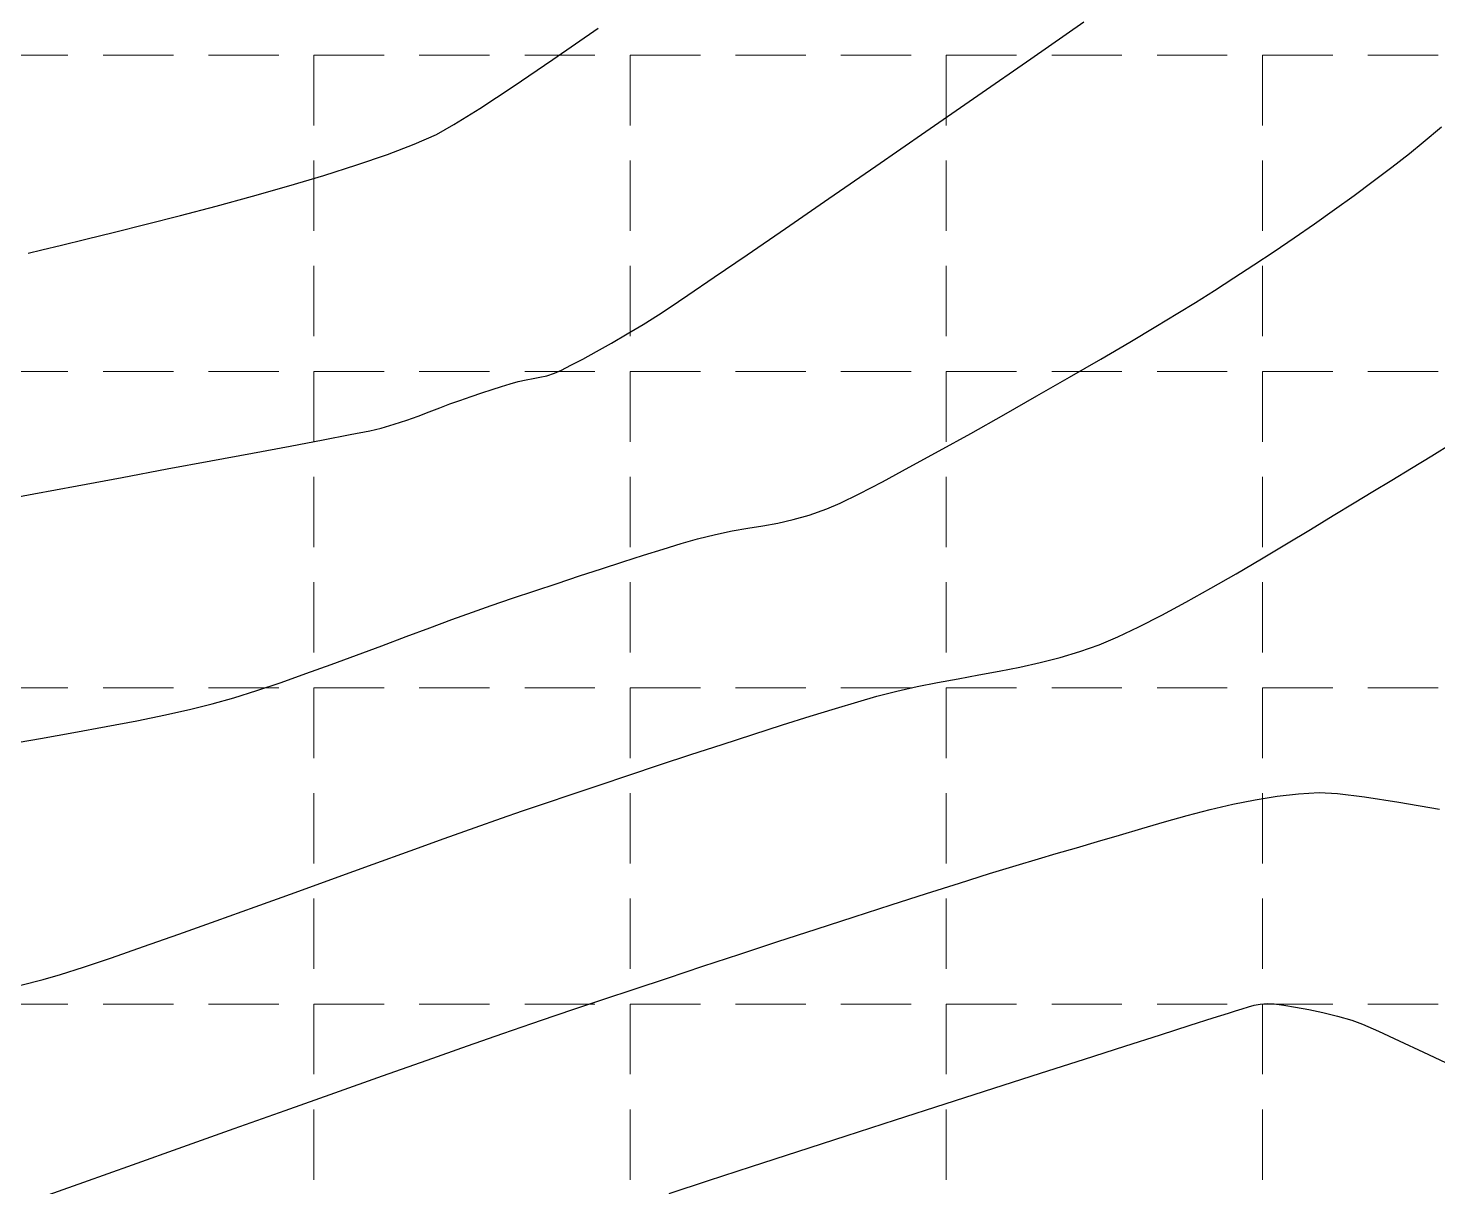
# Model space of a CAD drawing. Header units: inches. Extents: x 2547543 to 2548696, y 7125653 to 7126375.
# Drawn here: x 2548337.3 to 2548417.6, y 7125914 to 7125979.9 of the extents above; entities that cross this region are included whole.
import ezdxf

# ---------------------------------------------------------------- set-up
doc = ezdxf.new("R2010")
doc.units = ezdxf.units.IN
doc.header["$MEASUREMENT"] = 0
doc.linetypes.add('HIDDEN', pattern=[0.375, 0.25, -0.125])
for name, color, linetype in [('CONT-MJR', 6, 'Continuous'), ('CONT-MNR', 14, 'Continuous'), ('GRID', 254, 'HIDDEN')]:
    doc.layers.add(name, color=color, linetype=linetype)

msp = doc.modelspace()

# ---------------------------------------------------------------- linework, layer by layer
at = {"layer": 'CONT-MJR', "color": 35, "elevation": 575}
for points in [[(2548416.736102392, 7125973.422118015), (2548417.778884334, 7125974.301166467)], [(2548411.680509029, 7125969.585900582), (2548412.798109769, 7125970.392573164)], [(2548410.543591633, 7125968.782470306), (2548411.680509029, 7125969.585900582)], [(2548407.096880559, 7125966.438378234), (2548408.243783292, 7125967.20403464)], [(2548390.980587766, 7125956.852746491), (2548392.852566252, 7125957.906411168)], [(2548387.479220156, 7125954.921168119), (2548389.173556415, 7125955.848270268)], [(2548385.945326939, 7125954.099625664), (2548387.479220156, 7125954.921168119)], [(2548379.991997539, 7125951.74825184), (2548380.863450468, 7125951.941453124)], [(2548381.784798188, 7125952.200016867), (2548382.783785089, 7125952.550212643)], [(2548377.399563613, 7125951.298126977), (2548378.287798501, 7125951.452858344)], [(2548378.287798501, 7125951.452858344), (2548379.142695013, 7125951.594143439)], [(2548367.423211335, 7125948.313400751), (2548368.694812767, 7125948.737029605)], [(2548357.444453071, 7125944.764171999), (2548358.838656482, 7125945.287905628)], [(2548346.569904766, 7125941.150535192), (2548347.790611031, 7125941.455588361)], [(2548343.504491583, 7125940.500964377), (2548345.126062243, 7125940.830941789)], [(2548345.126062243, 7125940.830941789), (2548346.569904766, 7125941.150535192)]]:
    msp.add_lwpolyline(points, dxfattribs=at)
at = {"layer": 'CONT-MJR', "color": 35, "extrusion": (-0.6146620329895137, 0.7887905838695071, 0), "elevation": 4054485.702108001}
msp.add_lwpolyline([(-6390230.145804275, 575.0000000000005), (-6390231.428383148, 575.0000000000005)], dxfattribs=at)
at = {"layer": 'CONT-MJR', "color": 35, "extrusion": (-0.6319247397419648, 0.7750297563978108, 0), "elevation": 3912433.862725827}
msp.add_lwpolyline([(-6478176.694617877, 575), (-6478177.702361626, 575)], dxfattribs=at)
at = {"layer": 'CONT-MJR', "color": 35, "extrusion": (0.6038109132502006, -0.7971275814071161, 0), "elevation": -4141548.068795746}
msp.add_lwpolyline([(6334150.176030824, 575.0000000000005), (6334151.499514213, 575.0000000000005)], dxfattribs=at)
at = {"layer": 'CONT-MJR', "color": 35, "extrusion": (-0.59409228672431, 0.8043968888892349, 0), "elevation": 4218116.027356124}
msp.add_lwpolyline([(-6283419.372058528, 575.0000000000005), (-6283420.727471502, 575.0000000000005)], dxfattribs=at)
at = {"layer": 'CONT-MJR', "color": 35, "extrusion": (-0.5694897221891475, 0.8219984527484998, 0), "elevation": 4406241.701030809}
msp.add_lwpolyline([(-6152954.109169628, 575), (-6152955.506057839, 575)], dxfattribs=at)
at = {"layer": 'CONT-MJR', "color": 35, "extrusion": (-0.5622391490314286, 0.8269746908439309, 0), "elevation": 4460179.643151144}
msp.add_lwpolyline([(-6113966.856369118, 575.0000000000009), (-6113968.248876538, 575.0000000000009)], dxfattribs=at)
at = {"layer": 'CONT-MJR', "color": 35, "extrusion": (-0.5483313103185337, 0.8362611877424182, 0), "elevation": 4561797.754913224}
msp.add_lwpolyline([(-6038523.103804165, 575), (-6038524.460130375, 575)], dxfattribs=at)
at = {"layer": 'CONT-MJR', "color": 35, "extrusion": (0.5414105986077253, -0.8407583265809649, 0), "elevation": -4611480.994990361}
msp.add_lwpolyline([(6000665.560495674, 575), (6000666.885001259, 575)], dxfattribs=at)
at = {"layer": 'CONT-MJR', "color": 35, "extrusion": (0.5343193910657443, -0.8452826677101171, 0), "elevation": -4661792.55910883}
msp.add_lwpolyline([(5961662.433250553, 575), (5961663.716775183, 575)], dxfattribs=at)
at = {"layer": 'CONT-MJR', "color": 35, "extrusion": (0.5239485094163872, -0.8517499395247093, 0), "elevation": -4734307.300956981}
msp.add_lwpolyline([(5904239.958858566, 575), (5904241.120779094, 575)], dxfattribs=at)
at = {"layer": 'CONT-MJR', "color": 35, "extrusion": (-0.5152588135377053, 0.8570346288638028, 0), "elevation": 4794110.650349384}
msp.add_lwpolyline([(-5855783.549619433, 575), (-5855785.018584903, 575)], dxfattribs=at)
at = {"layer": 'CONT-MJR', "color": 35, "extrusion": (0.5095840321544455, -0.8604208936173139, 0), "elevation": -4832702.668917907}
msp.add_lwpolyline([(5823973.109434947, 575.0000000000005), (5823974.830098491, 575.0000000000005)], dxfattribs=at)
at = {"layer": 'CONT-MJR', "color": 35, "extrusion": (-0.5052564751385278, 0.8629692313927481, 0), "elevation": 4861890.373645094}
msp.add_lwpolyline([(-5799627.36947809, 575), (-5799629.286449676, 575)], dxfattribs=at)
at = {"layer": 'CONT-MJR', "color": 35, "extrusion": (0.5015448766269951, -0.8651316297126191, 0), "elevation": -4886758.171550039}
msp.add_lwpolyline([(5778687.257440267, 575), (5778689.315314598, 575)], dxfattribs=at)
at = {"layer": 'CONT-MJR', "color": 35, "extrusion": (0.498040881128385, -0.8671535508344886, 0), "elevation": -4910095.87090221}
msp.add_lwpolyline([(5758868.439052337, 575.0000000000009), (5758870.582420019, 575.0000000000009)], dxfattribs=at)
at = {"layer": 'CONT-MJR', "color": 35, "extrusion": (0.4944514519413838, -0.8692052471499799, 0), "elevation": -4933863.457154047}
msp.add_lwpolyline([(5738516.672548279, 575.0000000000009), (5738518.846002335, 575.0000000000009)], dxfattribs=at)
at = {"layer": 'CONT-MJR', "color": 35, "extrusion": (0.4858535648432372, -0.8740402242054529, 0), "elevation": -4990228.08272001}
msp.add_lwpolyline([(5689565.696415625, 575), (5689567.763862064, 575)], dxfattribs=at)
at = {"layer": 'CONT-MJR', "color": 35, "extrusion": (0.4411528829451105, -0.8974319661507594, 0), "elevation": -5270831.159275556}
msp.add_lwpolyline([(5430635.519031717, 575), (5430636.711058865, 575)], dxfattribs=at)
at = {"layer": 'CONT-MJR', "color": 35, "extrusion": (0.4605261144351738, -0.88764615580942, 0), "elevation": -5151727.485524477}
msp.add_lwpolyline([(5543751.44752919, 575.0000000000005), (5543752.941032216, 575.0000000000005)], dxfattribs=at)
at = {"layer": 'CONT-MJR', "color": 35, "extrusion": (0.401412069458048, -0.9158975655025006, 0), "elevation": -5503690.985615661}
msp.add_lwpolyline([(5194500.94767796, 575.0000000000009), (5194501.784099405, 575.0000000000009)], dxfattribs=at)
at = {"layer": 'CONT-MJR', "color": 35, "extrusion": (0.2701980965030534, -0.9628047510508694, 0), "elevation": -6172332.726522114}
msp.add_lwpolyline([(4379011.853170101, 575.0000000000005), (4379012.810111495, 575.0000000000005)], dxfattribs=at)
at = {"layer": 'CONT-MJR', "color": 35, "extrusion": (-0.2433238188131014, 0.9699451114358014, 0), "elevation": 6291700.747697523}
msp.add_lwpolyline([(-4205697.844924045, 575.0000000000009), (-4205698.915236987, 575.0000000000009)], dxfattribs=at)
at = {"layer": 'CONT-MJR', "color": 35, "extrusion": (0.2006622837002903, -0.9796604758283272, 0), "elevation": -6469649.610725921}
msp.add_lwpolyline([(3926453.307838646, 575.0000000000009), (3926454.276865852, 575.0000000000009)], dxfattribs=at)
at = {"layer": 'CONT-MJR', "color": 35, "extrusion": (0.1785375098971006, -0.9839331062423617, 0), "elevation": -6556478.420547788}
msp.add_lwpolyline([(3779684.259020795, 575), (3779685.122191798, 575)], dxfattribs=at)
at = {"layer": 'CONT-MJR', "color": 35, "extrusion": (0.2972019173349017, -0.9548146523448718, 0), "elevation": -6046580.251171147}
msp.add_lwpolyline([(4551069.237869901, 575.0000000000009), (4551070.399196866, 575.0000000000009)], dxfattribs=at)
at = {"layer": 'CONT-MJR', "color": 35, "extrusion": (0.2879237032825162, -0.9576533512122649, 0), "elevation": -6090453.032548578}
msp.add_lwpolyline([(4492188.372120947, 575), (4492189.444343704, 575)], dxfattribs=at)
at = {"layer": 'CONT-MJR', "color": 35, "extrusion": (0.2750574676064049, -0.9614277869470758, 0), "elevation": -6150137.461753769}
msp.add_lwpolyline([(4410123.960512458, 575.0000000000009), (4410124.925998036, 575.0000000000009)], dxfattribs=at)
at = {"layer": 'CONT-MJR', "color": 35, "extrusion": (-0.3092709820722195, 0.9509739531911929, 0), "elevation": 5988455.157199013}
msp.add_lwpolyline([(-4627282.738218892, 575.0000000000009), (-4627284.02458878, 575.0000000000009)], dxfattribs=at)
at = {"layer": 'CONT-MJR', "color": 35, "extrusion": (0.3040865677590587, -0.9526444033890691, 0), "elevation": -6013570.513022026}
msp.add_lwpolyline([(4594597.076883882, 575), (4594598.309607774, 575)], dxfattribs=at)
at = {"layer": 'CONT-MJR', "color": 35, "extrusion": (-0.3131773216867709, 0.9496946694496611, 0), "elevation": 5969384.247816687}
msp.add_lwpolyline([(-4651857.705196235, 575.0000000000009), (-4651859.027434078, 575.0000000000009)], dxfattribs=at)
at = {"layer": 'CONT-MJR', "color": 35, "extrusion": (0.3193620434245688, -0.9476327797304628, 0), "elevation": -5938930.382553458}
msp.add_lwpolyline([(4690671.256136566, 575.0000000000005), (4690672.579163322, 575.0000000000005)], dxfattribs=at)
at = {"layer": 'CONT-MJR', "color": 35, "extrusion": (0.3181011925446238, -0.9480567658646227, 0), "elevation": -5945164.795355787}
msp.add_lwpolyline([(4682768.293412929, 575.0000000000005), (4682769.63398863, 575.0000000000005)], dxfattribs=at)
at = {"layer": 'CONT-MJR', "color": 35, "extrusion": (0.3283482584901791, -0.9445567326246035, 0), "elevation": -5894110.488972209}
msp.add_lwpolyline([(4746865.251569767, 575), (4746866.374520054, 575)], dxfattribs=at)
at = {"layer": 'CONT-MJR', "color": 35, "extrusion": (0.3198721259515354, -0.9474607237449186, 0), "elevation": -5936404.444232451}
msp.add_lwpolyline([(4693866.328333023, 575), (4693867.615992112, 575)], dxfattribs=at)
at = {"layer": 'CONT-MJR', "color": 35, "extrusion": (0.3474250861757991, -0.9377077420474562, 0), "elevation": -5796690.282116548}
msp.add_lwpolyline([(4865349.399129909, 575.0000000000009), (4865350.74942243, 575.0000000000009)], dxfattribs=at)
at = {"layer": 'CONT-MJR', "color": 35, "extrusion": (0.3403682735710857, -0.9402922090213438, 0), "elevation": -5833090.364045508}
msp.add_lwpolyline([(4821650.438031483, 575), (4821651.68564177, 575)], dxfattribs=at)
at = {"layer": 'CONT-MJR', "color": 35, "extrusion": (0.3509404393769208, -0.9363977830013983, 0), "elevation": -5778397.198855925}
msp.add_lwpolyline([(4887059.937123448, 575), (4887061.368005533, 575)], dxfattribs=at)
at = {"layer": 'CONT-MJR', "color": 35, "extrusion": (-0.3499313945706856, 0.9367753301052582, 0), "elevation": 5783658.984367013}
msp.add_lwpolyline([(-4880828.649591569, 575.0000000000009), (-4880830.175214102, 575.0000000000009)], dxfattribs=at)
at = {"layer": 'CONT-MJR', "color": 35, "extrusion": (-0.3458555788124151, 0.9382877589547514, 0), "elevation": 5804823.097605603}
msp.add_lwpolyline([(-4855637.281176621, 575.0000000000009), (-4855638.820961421, 575.0000000000009)], dxfattribs=at)
at = {"layer": 'CONT-MJR', "color": 35, "extrusion": (0.3299384459823678, -0.9440024480173452, 0), "elevation": -5886108.133083739}
msp.add_lwpolyline([(4756772.709040632, 575.0000000000005), (4756774.210999882, 575.0000000000005)], dxfattribs=at)
at = {"layer": 'CONT-MJR', "color": 35, "extrusion": (0.3393070681507651, -0.9406756686036544, 0), "elevation": -5838527.134393793}
msp.add_lwpolyline([(4815056.671497803, 575.0000000000009), (4815058.203365265, 575.0000000000009)], dxfattribs=at)
at = {"layer": 'CONT-MJR', "color": 35, "extrusion": (0.2997992644612008, -0.9540023066159342, 0), "elevation": -6034171.760705274}
msp.add_lwpolyline([(4567482.959032264, 575), (4567484.335841672, 575)], dxfattribs=at)
at = {"layer": 'CONT-MJR', "color": 35, "extrusion": (0.3171183569889229, -0.948385969772142, 0), "elevation": -5950014.953586011}
msp.add_lwpolyline([(4676586.794656434, 575), (4676588.244856621, 575)], dxfattribs=at)
at = {"layer": 'CONT-MJR', "color": 35, "extrusion": (0.2762558143548762, -0.9610841404555192, 0), "elevation": -6144633.424625795}
msp.add_lwpolyline([(4417759.405779857, 575.0000000000005), (4417760.687918103, 575.0000000000005)], dxfattribs=at)
at = {"layer": 'CONT-MJR', "color": 35, "extrusion": (0.1758240536616995, -0.984421607927197, 0), "elevation": -6566869.68892967}
msp.add_lwpolyline([(3761550.585896533, 575.0000000000009), (3761552.49799022, 575.0000000000009)], dxfattribs=at)
at = {"layer": 'CONT-MJR', "color": 35, "extrusion": (0.1807394607679487, -0.9835310098422475, 0), "elevation": -6547997.212464976}
msp.add_lwpolyline([(3794309.846608549, 575), (3794311.718234915, 575)], dxfattribs=at)
at = {"layer": 'CONT-MJR', "color": 35, "extrusion": (0.1882633669538531, -0.9821185797362755, 0), "elevation": -6518758.835781771}
msp.add_lwpolyline([(3844327.268912078, 575), (3844329.054735817, 575)], dxfattribs=at)
at = {"layer": 'CONT-MJR', "color": 35, "extrusion": (0.1730064823222694, -0.9849206856770114, 0), "elevation": -6577606.210965239}
msp.add_lwpolyline([(3742742.654670035, 575), (3742744.561830706, 575)], dxfattribs=at)
at = {"layer": 'CONT-MNR', "color": 35}
for points, elevation in [([(2548367.18808935, 7125978.126545298), (2548369.764526294, 7125979.908233566)], 577), ([(2548394.38852557, 7125978.162808526), (2548397.415195394, 7125980.266704807)], 576), ([(2548364.926284814, 7125976.591443142), (2548367.18808935, 7125978.126545298)], 577), ([(2548391.371787851, 7125976.069618793), (2548394.38852557, 7125978.162808526)], 576), ([(2548363.031744213, 7125975.342480904), (2548364.926284814, 7125976.591443142)], 577), ([(2548360.554980916, 7125973.861191416), (2548361.557099071, 7125974.419212393)], 577), ([(2548356.035376563, 7125972.131198154), (2548357.765359274, 7125972.724458281)], 577), ([(2548354.147141476, 7125971.532611584), (2548356.035376563, 7125972.131198154)], 577), ([(2548352.149550674, 7125970.93715052), (2548354.147141476, 7125971.532611584)], 577), ([(2548350.091500819, 7125970.353266909), (2548352.149550674, 7125970.93715052)], 577), ([(2548380.438833755, 7125968.516666338), (2548382.898505188, 7125970.21065938)], 576), ([(2548342.232644123, 7125968.302545955), (2548344.043563564, 7125968.755600275)], 577), ([(2548376.37702779, 7125965.730992696), (2548378.24776336, 7125967.011565093)], 576), ([(2548367.669461917, 7125960.449937978), (2548368.217777737, 7125960.723233796)], 576), ([(2548366.062798528, 7125959.97736655), (2548366.446824918, 7125960.043349449)], 576), ([(2548366.446824918, 7125960.043349449), (2548366.842845969, 7125960.133781122)], 576), ([(2548363.73257625, 7125959.343865309), (2548364.271458558, 7125959.517673113)], 576), ([(2548360.148716274, 7125958.074981431), (2548360.745658421, 7125958.306426102)], 576), ([(2548361.890894246, 7125958.727435591), (2548362.536582995, 7125958.945328278)], 576), ([(2548359.524592034, 7125957.837474689), (2548360.148716274, 7125958.074981431)], 576), ([(2548354.119755595, 7125956.481758008), (2548355.655163926, 7125956.77802334)], 576), ([(2548355.655163926, 7125956.77802334), (2548356.774352606, 7125957.003898058)], 576), ([(2548357.406882252, 7125957.147816178), (2548358.161899474, 7125957.367968651)], 576), ([(2548417.223588878, 7125955.574497742), (2548418.386384946, 7125956.289191881)], 574), ([(2548416.075293606, 7125954.875891631), (2548417.223588878, 7125955.574497742)], 574), ([(2548413.857025151, 7125953.536408391), (2548414.950204055, 7125954.195739772)], 574), ([(2548411.613177975, 7125952.172933289), (2548412.799416911, 7125952.895199203)], 574), ([(2548406.091782137, 7125948.8668698), (2548407.537610425, 7125949.716578905)], 574), ([(2548399.355047849, 7125945.27191868), (2548400.55176261, 7125945.838168412)], 574), ([(2548394.919936907, 7125943.804829756), (2548396.060307101, 7125944.095483953)], 574), ([(2548392.601789696, 7125943.317912036), (2548393.765830782, 7125943.548986644)], 574), ([(2548385.621763267, 7125941.88921831), (2548386.765593768, 7125942.182576139)], 574), ([(2548383.275148646, 7125941.199408033), (2548384.548924652, 7125941.58178844)], 574), ([(2548378.579119358, 7125939.719038369), (2548380.257153691, 7125940.256385518)], 574), ([(2548375.050438521, 7125938.570909676), (2548376.832516865, 7125939.153330595)], 574), ([(2548376.832516865, 7125939.153330595), (2548378.579119358, 7125939.719038369)], 574), ([(2548373.265976633, 7125937.98342309), (2548375.050438521, 7125938.570909676)], 574), ([(2548369.82227146, 7125936.839842829), (2548371.51222351, 7125937.402518315)], 574), ([(2548371.51222351, 7125937.402518315), (2548373.265976633, 7125937.98342309)], 574), ([(2548366.766139809, 7125935.815769641), (2548368.22921279, 7125936.307044113)], 574), ([(2548404.600394885, 7125935.44730173), (2548405.894677228, 7125935.749108687)], 573), ([(2548407.172569196, 7125936.006042371), (2548408.425142963, 7125936.20790054)], 573), ([(2548408.425142963, 7125936.20790054), (2548409.643470702, 7125936.344480955)], 573), ([(2548410.818624587, 7125936.405581377), (2548411.855389141, 7125936.348761608)], 573), ([(2548361.006878966, 7125933.80466045), (2548362.754916198, 7125934.430417691)], 574), ([(2548359.060644913, 7125933.102707719), (2548361.006878966, 7125933.80466045)], 574), ([(2548356.963777884, 7125932.343479205), (2548359.060644913, 7125933.102707719)], 574), ([(2548394.832075587, 7125932.647904137), (2548395.831425379, 7125932.935189486)], 573), ([(2548395.831425379, 7125932.935189486), (2548396.990461214, 7125933.265446651)], 573), ([(2548388.449944522, 7125930.661711682), (2548390.330329235, 7125931.25923213)], 573), ([(2548350.245017394, 7125929.911335977), (2548352.50840028, 7125930.728873629)], 574), ([(2548348.021256912, 7125929.112201351), (2548350.245017394, 7125929.911335977)], 574), ([(2548382.179387453, 7125928.637358271), (2548384.338044713, 7125929.338482089)], 573), ([(2548384.338044713, 7125929.338482089), (2548386.440373375, 7125930.017364115)], 573), ([(2548345.884682679, 7125928.350389455), (2548348.021256912, 7125929.112201351)], 574), ([(2548343.882858539, 7125927.644819993), (2548345.884682679, 7125928.350389455)], 574), ([(2548340.473715918, 7125926.478087182), (2548342.063348337, 7125927.014412669)], 574), ([(2548342.063348337, 7125927.014412669), (2548343.882858539, 7125927.644819993)], 574), ([(2548373.710050819, 7125925.856298283), (2548375.72973328, 7125926.523462662)], 573), ([(2548338.174339809, 7125925.763360543), (2548339.161525127, 7125926.05476324)], 574), ([(2548368.551615081, 7125924.139304889), (2548370.084562801, 7125924.651926734)], 573), ([(2548365.995530524, 7125923.272065864), (2548367.253770113, 7125923.702782545)], 573), ([(2548404.780334934, 7125923.585468266), (2548405.656879632, 7125923.862734725)], 572), ([(2548406.78050649, 7125924.211331841), (2548407.109924139, 7125924.30541097)], 572), ([(2548407.109924139, 7125924.30541097), (2548407.457595988, 7125924.372199064)], 572), ([(2548407.457595988, 7125924.372199064), (2548407.857358608, 7125924.401731077)], 572), ([(2548407.857358608, 7125924.401731077), (2548408.255010647, 7125924.382049887)], 572), ([(2548408.802374056, 7125924.315596009), (2548409.467674486, 7125924.207501747)], 572), ([(2548410.219137591, 7125924.062899401), (2548411.02498902, 7125923.886921276)], 572), ([(2548401.772017305, 7125922.625399102), (2548403.466898968, 7125923.167107616)], 572), ([(2548399.751135516, 7125921.978089052), (2548401.772017305, 7125922.625399102)], 572), ([(2548415.365304758, 7125922.28897821), (2548416.758753615, 7125921.632198524)], 572), ([(2548360.028719394, 7125921.180514694), (2548362.327191486, 7125921.990615441)], 573), ([(2548416.758753615, 7125921.632198524), (2548418.323027787, 7125920.897668717)], 572), ([(2548354.782238456, 7125919.323144618), (2548357.495130491, 7125920.284585587)], 573), ([(2548349.0417997, 7125917.28499308), (2548351.945856966, 7125918.316508284)], 573), ([(2548386.697319652, 7125917.77863728), (2548389.516518512, 7125918.687760076)], 572), ([(2548383.884794089, 7125916.87039092), (2548386.697319652, 7125917.77863728)], 572), ([(2548381.134387393, 7125915.980767325), (2548383.884794089, 7125916.87039092)], 572), ([(2548343.253912553, 7125915.228592061), (2548346.125880336, 7125916.248915507)], 573)]:
    msp.add_lwpolyline(points, dxfattribs=dict(at, elevation=elevation))
at = {"layer": 'CONT-MNR', "color": 35, "extrusion": (0.5694031272271342, -0.8220584399566493, 0), "elevation": -4406906.754464595}
msp.add_lwpolyline([(6152476.099355241, 576.0000000000005), (6152479.694077569, 576.0000000000005)], dxfattribs=at)
at = {"layer": 'CONT-MNR', "color": 35, "extrusion": (0.5306664060838086, -0.8475807722300539, 0), "elevation": -4687509.032219751}
msp.add_lwpolyline([(5941457.491376011, 577), (5941459.231204459, 577)], dxfattribs=at)
at = {"layer": 'CONT-MNR', "color": 35, "extrusion": (0.4026566998404725, -0.9153510703951679, 0), "elevation": -5496653.3503773}
msp.add_lwpolyline([(5201964.295914678, 577), (5201965.679851411, 577)], dxfattribs=at)
at = {"layer": 'CONT-MNR', "color": 35, "extrusion": (0.5687312773269105, -0.8225233943117368, 0), "elevation": -4411932.141624225}
msp.add_lwpolyline([(6148869.943889571, 576), (6148873.398711856, 576)], dxfattribs=at)
at = {"layer": 'CONT-MNR', "color": 35, "extrusion": (0.3556494100524417, -0.93461943973435, 0), "elevation": -5753750.699442878}
msp.add_lwpolyline([(4916092.702406145, 577.0000000000009), (4916094.331768436, 577.0000000000009)], dxfattribs=at)
at = {"layer": 'CONT-MNR', "color": 35, "extrusion": (0.5680161216656183, -0.8230174272322243, 0), "elevation": -4417275.09878245}
msp.add_lwpolyline([(6145029.498893809, 576), (6145032.750998316, 576)], dxfattribs=at)
at = {"layer": 'CONT-MNR', "color": 35, "extrusion": (0.2628633420973843, -0.9648330753977051, 0), "elevation": -6205504.069249304}
msp.add_lwpolyline([(4331886.693672428, 577.0000000000009), (4331888.838719376, 577.0000000000009)], dxfattribs=at)
at = {"layer": 'CONT-MNR', "color": 35, "extrusion": (0.2547437715095008, -0.9670085888331683, 0), "elevation": -6241698.203913096}
msp.add_lwpolyline([(4279568.742706864, 577.0000000000009), (4279570.844320022, 577.0000000000009)], dxfattribs=at)
at = {"layer": 'CONT-MNR', "color": 35, "extrusion": (0.2481199131881009, -0.9687293268398193, 0), "elevation": -6270840.012831834}
msp.add_lwpolyline([(4236750.358898255, 577.0000000000009), (4236752.367763872, 577.0000000000009)], dxfattribs=at)
at = {"layer": 'CONT-MNR', "color": 35, "extrusion": (0.2349379773656498, -0.9720103635205427, 0), "elevation": -6327812.664596968}
msp.add_lwpolyline([(4151172.530434201, 577.0000000000009), (4151173.964548807, 577.0000000000009)], dxfattribs=at)
at = {"layer": 'CONT-MNR', "color": 35, "extrusion": (0.2383157654102779, -0.9711877243648178, 0), "elevation": -6313342.809945513}
msp.add_lwpolyline([(4173147.608974661, 577.0000000000005), (4173149.284135024, 577.0000000000005)], dxfattribs=at)
at = {"layer": 'CONT-MNR', "color": 35, "extrusion": (0.5662070000978776, -0.8242630848461929, 0), "elevation": -4430761.948684076}
msp.add_lwpolyline([(6135306.520271074, 576.0000000000009), (6135309.178488377, 576.0000000000009)], dxfattribs=at)
at = {"layer": 'CONT-MNR', "color": 35, "extrusion": (0.2327229415244008, -0.9725430748754681, 0), "elevation": -6337253.411070308}
msp.add_lwpolyline([(4136743.839033106, 577), (4136744.642537289, 577)], dxfattribs=at)
at = {"layer": 'CONT-MNR', "color": 35, "extrusion": (0.2327687372258719, -0.9725321151356766, 0), "elevation": -6337058.609392082}
msp.add_lwpolyline([(4137043.052085991, 577.0000000000005), (4137044.195654061, 577.0000000000005)], dxfattribs=at)
at = {"layer": 'CONT-MNR', "color": 35, "extrusion": (-0.5628051113056095, 0.8265896241111914, 0), "elevation": 4456010.084488776}
msp.add_lwpolyline([(-6116989.594899992, 576.0000000000009), (-6116991.407972546, 576.0000000000009)], dxfattribs=at)
at = {"layer": 'CONT-MNR', "color": 35, "extrusion": (-0.5589798752432706, 0.8291812220938303, 0), "elevation": 4484225.855742152}
msp.add_lwpolyline([(-6096334.164607562, 576.0000000000009), (-6096335.460903874, 576.0000000000009)], dxfattribs=at)
at = {"layer": 'CONT-MNR', "color": 35, "extrusion": (-0.5485143589544358, 0.8361411352282607, 0), "elevation": 4560491.993634199}
msp.add_lwpolyline([(-6039493.015966037, 576.0000000000009), (-6039493.732745003, 576.0000000000009)], dxfattribs=at)
at = {"layer": 'CONT-MNR', "color": 35, "extrusion": (0.5129178888155806, -0.8584376735284674, 0), "elevation": -4810089.390727692}
msp.add_lwpolyline([(5842651.681505868, 576), (5842652.731805213, 576)], dxfattribs=at)
at = {"layer": 'CONT-MNR', "color": 35, "extrusion": (-0.5242750869723983, 0.8515489611173771, 0), "elevation": 4732058.311172098}
msp.add_lwpolyline([(-5906028.7021762, 576), (-5906029.736935906, 576)], dxfattribs=at)
at = {"layer": 'CONT-MNR', "color": 35, "extrusion": (-0.5026686109283671, 0.8644791886374975, 0), "elevation": 4879259.967765715}
msp.add_lwpolyline([(-5785010.704458515, 576.0000000000009), (-5785011.735956408, 576.0000000000009)], dxfattribs=at)
at = {"layer": 'CONT-MNR', "color": 35, "extrusion": (0.4813558060200978, -0.8765252922823973, 0), "elevation": -5019412.955920525}
msp.add_lwpolyline([(5663832.533255836, 576), (5663833.424005054, 576)], dxfattribs=at)
at = {"layer": 'CONT-MNR', "color": 35, "extrusion": (0.4925310941429531, -0.8702948473375822, 0), "elevation": -4946536.279647598}
msp.add_lwpolyline([(5727590.620066153, 576), (5727591.598383283, 576)], dxfattribs=at)
at = {"layer": 'CONT-MNR', "color": 35, "extrusion": (0.4672706143792422, -0.8841143438139921, 0), "elevation": -5109386.506080593}
msp.add_lwpolyline([(5582800.939844804, 576.0000000000009), (5582801.708668478, 576.0000000000009)], dxfattribs=at)
at = {"layer": 'CONT-MNR', "color": 35, "extrusion": (0.2307254085697147, -0.9730189031259044, 0), "elevation": -6345720.983147153}
msp.add_lwpolyline([(4123747.499719315, 576), (4123747.968626019, 576)], dxfattribs=at)
at = {"layer": 'CONT-MNR', "color": 35, "extrusion": (0.175177680241706, -0.984536835443517, 0), "elevation": -6569353.230325885}
msp.add_lwpolyline([(3757268.986898354, 576.0000000000009), (3757269.397349631, 576.0000000000009)], dxfattribs=at)
at = {"layer": 'CONT-MNR', "color": 35, "extrusion": (0.3134145421197167, -0.9496164092873967, 0), "elevation": -5968233.44776273}
msp.add_lwpolyline([(4653350.503342814, 576.0000000000009), (4653350.966780871, 576.0000000000009)], dxfattribs=at)
at = {"layer": 'CONT-MNR', "color": 35, "extrusion": (-0.4043962062218676, 0.9145838990455502, 0), "elevation": 5486738.4751598}
msp.add_lwpolyline([(-5212406.988353408, 576.0000000000009), (-5212407.410980094, 576.0000000000009)], dxfattribs=at)
at = {"layer": 'CONT-MNR', "color": 35, "extrusion": (0.3180978496832318, -0.9480578874873117, 0), "elevation": -5945192.940928882}
msp.add_lwpolyline([(4682747.420424597, 576), (4682748.069960568, 576)], dxfattribs=at)
at = {"layer": 'CONT-MNR', "color": 35, "extrusion": (0.3140510165742699, -0.9494061085692822, 0), "elevation": -5965113.109665506}
msp.add_lwpolyline([(4657346.259457926, 576), (4657346.870572126, 576)], dxfattribs=at)
at = {"layer": 'CONT-MNR', "color": 35, "extrusion": (0.2957449729597175, -0.955266931788731, 0), "elevation": -6053527.561944279}
msp.add_lwpolyline([(4541834.823542519, 576), (4541835.338433117, 576)], dxfattribs=at)
at = {"layer": 'CONT-MNR', "color": 35, "extrusion": (0.2784861297696871, -0.9604402508880504, 0), "elevation": -6134374.253046889}
msp.add_lwpolyline([(4432033.022013078, 576.0000000000009), (4432033.479222696, 576.0000000000009)], dxfattribs=at)
at = {"layer": 'CONT-MNR', "color": 35, "extrusion": (0.3549705165411805, -0.9348774959247269, 0), "elevation": -5757305.127356008}
msp.add_lwpolyline([(4911910.213497004, 576.0000000000009), (4911910.831743256, 576.0000000000009)], dxfattribs=at)
at = {"layer": 'CONT-MNR', "color": 35, "extrusion": (-0.3348045861085485, 0.94228758302372, 0), "elevation": 5861499.177866421}
msp.add_lwpolyline([(-4787092.827212332, 576.0000000000005), (-4787093.42920617, 576.0000000000005)], dxfattribs=at)
at = {"layer": 'CONT-MNR', "color": 35, "extrusion": (0.3131548658402285, -0.9497020743373095, 0), "elevation": -5969505.73569658}
msp.add_lwpolyline([(4651709.256059755, 576), (4651709.996462241, 576)], dxfattribs=at)
at = {"layer": 'CONT-MNR', "color": 35, "extrusion": (0.3389900907028774, -0.9407899438265989, 0), "elevation": -5840160.847243532}
msp.add_lwpolyline([(4813099.406621983, 576), (4813100.107661343, 576)], dxfattribs=at)
at = {"layer": 'CONT-MNR', "color": 35, "extrusion": (0.2218576581803454, -0.9750790632080729, 0), "elevation": -6382999.013656036}
msp.add_lwpolyline([(4065797.46943434, 576), (4065798.118130092, 576)], dxfattribs=at)
at = {"layer": 'CONT-MNR', "color": 35, "extrusion": (0.1834074476705121, -0.9830369820810346, 0), "elevation": -6537691.625360603}
msp.add_lwpolyline([(3812075.725542614, 576), (3812077.919284582, 576)], dxfattribs=at)
at = {"layer": 'CONT-MNR', "color": 35, "extrusion": (-0.1854828723260606, 0.9826474973629529, 0), "elevation": 6529627.261280602}
msp.add_lwpolyline([(-3825874.760071014, 576.0000000000009), (-3825876.67447939, 576.0000000000009)], dxfattribs=at)
at = {"layer": 'CONT-MNR', "color": 35, "extrusion": (0.1820761354105631, -0.9832844354071483, 0), "elevation": -6542847.615754236}
msp.add_lwpolyline([(3803214.510989082, 576), (3803217.049311679, 576)], dxfattribs=at)
at = {"layer": 'CONT-MNR', "color": 35, "extrusion": (0.182386846548058, -0.9832268498196411, 0), "elevation": -6541645.463413526}
msp.add_lwpolyline([(3805284.414883752, 576), (3805286.816599068, 576)], dxfattribs=at)
at = {"layer": 'CONT-MNR', "color": 35, "extrusion": (0.1831511905675972, -0.9830847579907197, 0), "elevation": -6538685.113982754}
msp.add_lwpolyline([(3810361.257484099, 576.0000000000009), (3810363.854919534, 576.0000000000009)], dxfattribs=at)
at = {"layer": 'CONT-MNR', "color": 35, "extrusion": (0.182338129775221, -0.9832358854466585, 0), "elevation": -6541833.998841}
msp.add_lwpolyline([(3804955.14537358, 576.0000000000005), (3804957.748935832, 576.0000000000005)], dxfattribs=at)
at = {"layer": 'CONT-MNR', "color": 35, "extrusion": (0.5173442284327805, -0.8557773947162258, 0), "elevation": -4779822.750357462}
msp.add_lwpolyline([(5867447.181983835, 574.0000000000005), (5867448.496682677, 574.0000000000005)], dxfattribs=at)
at = {"layer": 'CONT-MNR', "color": 35, "extrusion": (0.1868392637818511, -0.9823904974649622, 0), "elevation": -6524339.386367765}
msp.add_lwpolyline([(3834868.194105028, 576), (3834870.565206685, 576)], dxfattribs=at)
at = {"layer": 'CONT-MNR', "color": 35, "extrusion": (0.1845881349908957, -0.9828159646752708, 0), "elevation": -6533107.882103721}
msp.add_lwpolyline([(3819913.360430132, 576.0000000000009), (3819915.880376126, 576.0000000000009)], dxfattribs=at)
at = {"layer": 'CONT-MNR', "color": 35, "extrusion": (-0.5184403752110078, 0.85511378035386, 0), "elevation": 4772300.430915086}
msp.add_lwpolyline([(-5873564.5955346, 574), (-5873565.832338712, 574)], dxfattribs=at)
at = {"layer": 'CONT-MNR', "color": 35, "extrusion": (-0.5193696800503633, 0.8545496682138397, 0), "elevation": 4765912.340914959}
msp.add_lwpolyline([(-5878746.289786939, 574.0000000000009), (-5878747.798624091, 574.0000000000009)], dxfattribs=at)
at = {"layer": 'CONT-MNR', "color": 35, "extrusion": (0.5168569403005645, -0.8560717862791292, 0), "elevation": -4783162.372176386}
msp.add_lwpolyline([(5864718.013015153, 574.0000000000009), (5864719.609867565, 574.0000000000009)], dxfattribs=at)
at = {"layer": 'CONT-MNR', "color": 35, "extrusion": (0.5126543475532354, -0.858595084970073, 0), "elevation": -4811853.198905113}
msp.add_lwpolyline([(5841199.288942918, 574.0000000000005), (5841200.941841926, 574.0000000000005)], dxfattribs=at)
at = {"layer": 'CONT-MNR', "color": 35, "extrusion": (0.4986302249905488, -0.8668148007076683, 0), "elevation": -4906165.643976169}
msp.add_lwpolyline([(5762207.936007638, 574), (5762209.605328776, 574)], dxfattribs=at)
at = {"layer": 'CONT-MNR', "color": 35, "extrusion": (0.4879816957901303, -0.8728538620947889, 0), "elevation": -4976336.442872446}
msp.add_lwpolyline([(5701715.412472593, 574), (5701717.042370753, 574)], dxfattribs=at)
at = {"layer": 'CONT-MNR', "color": 35, "extrusion": (0.4738247808405573, -0.8806191441601744, 0), "elevation": -5067748.960840258}
msp.add_lwpolyline([(5620621.494360313, 574.0000000000009), (5620623.053309162, 574.0000000000009)], dxfattribs=at)
at = {"layer": 'CONT-MNR', "color": 35, "extrusion": (0.4546316803767341, -0.8906795356343533, 0), "elevation": -5188350.504974565}
msp.add_lwpolyline([(5509488.950734353, 574.0000000000009), (5509490.407514373, 574.0000000000009)], dxfattribs=at)
at = {"layer": 'CONT-MNR', "color": 35, "extrusion": (0.3340685061181615, -0.9425487962010136, 0), "elevation": -5865211.105259214}
msp.add_lwpolyline([(4782542.307953503, 574), (4782543.476588413, 574)], dxfattribs=at)
at = {"layer": 'CONT-MNR', "color": 35, "extrusion": (0.3879274967816729, -0.9216898921224562, 0), "elevation": -5579317.546341515}
msp.add_lwpolyline([(5113182.876819497, 574.0000000000005), (5113184.038177602, 574.0000000000005)], dxfattribs=at)
at = {"layer": 'CONT-MNR', "color": 35, "extrusion": (0.2164266680744041, -0.9762988770587683, 0), "elevation": -6405510.313179499}
msp.add_lwpolyline([(4030238.191077633, 574.0000000000009), (4030239.373201417, 574.0000000000009)], dxfattribs=at)
at = {"layer": 'CONT-MNR', "color": 35, "extrusion": (0.2862970100060236, -0.9581409197302925, 0), "elevation": -6098060.457216589}
msp.add_lwpolyline([(4481859.033066832, 574), (4481860.204954259, 574)], dxfattribs=at)
at = {"layer": 'CONT-MNR', "color": 35, "extrusion": (0.1776520489490566, -0.9840933642212014, 0), "elevation": -6559866.360715781}
msp.add_lwpolyline([(3773792.298517015, 574.0000000000009), (3773793.489977239, 574.0000000000009)], dxfattribs=at)
at = {"layer": 'CONT-MNR', "color": 35, "extrusion": (0.1818045631064089, -0.9833346840388006, 0), "elevation": -6543877.817405457}
msp.add_lwpolyline([(3801450.6555148, 574), (3801451.84552172, 574)], dxfattribs=at)
at = {"layer": 'CONT-MNR', "color": 35, "extrusion": (0.2175946709195089, -0.9760392201071794, 0), "elevation": -6400683.670775457}
msp.add_lwpolyline([(4037892.4754307, 574.0000000000005), (4037893.660527909, 574.0000000000005)], dxfattribs=at)
at = {"layer": 'CONT-MNR', "color": 35, "extrusion": (0.1955273716747057, -0.9806982445818804, 0), "elevation": -6490119.649883942}
msp.add_lwpolyline([(3892516.357994328, 574.0000000000009), (3892517.546709865, 574.0000000000009)], dxfattribs=at)
at = {"layer": 'CONT-MNR', "color": 35, "extrusion": (0.1822234567129425, -0.983257144303354, 0), "elevation": -6542257.774321914}
msp.add_lwpolyline([(3804235.683495217, 574.0000000000005), (3804236.874475787, 574.0000000000005)], dxfattribs=at)
at = {"layer": 'CONT-MNR', "color": 35, "extrusion": (0.2754703902743923, -0.9613095568452829, 0), "elevation": -6148231.257832916}
msp.add_lwpolyline([(4412772.330005905, 574.0000000000009), (4412773.446023746, 574.0000000000009)], dxfattribs=at)
at = {"layer": 'CONT-MNR', "color": 35, "extrusion": (0.3008765308558922, -0.9536631025577762, 0), "elevation": -6028998.482471922}
msp.add_lwpolyline([(4574324.405961796, 574.0000000000009), (4574326.058929034, 574.0000000000009)], dxfattribs=at)
at = {"layer": 'CONT-MNR', "color": 35, "extrusion": (0.295361616558716, -0.9553855323710015, 0), "elevation": -6055326.522681796}
msp.add_lwpolyline([(4539416.515231036, 574), (4539418.024172758, 574)], dxfattribs=at)
at = {"layer": 'CONT-MNR', "color": 35, "extrusion": (0.3171808438525257, -0.9483650733198687, 0), "elevation": -5949695.522913929}
msp.add_lwpolyline([(4676993.913651015, 574.0000000000009), (4676995.593445765, 574.0000000000009)], dxfattribs=at)
at = {"layer": 'CONT-MNR', "color": 35, "extrusion": (0.3193561501202165, -0.9476347658145483, 0), "elevation": -5938947.91845765}
msp.add_lwpolyline([(4690630.999937184, 574), (4690632.371768434, 574)], dxfattribs=at)
at = {"layer": 'CONT-MNR', "color": 35, "extrusion": (0.1971158012334601, -0.9803802124196975, 0), "elevation": -6483795.333602919}
msp.add_lwpolyline([(3903041.247078985, 573.0000000000009), (3903042.550544674, 573.0000000000009)], dxfattribs=at)
at = {"layer": 'CONT-MNR', "color": 35, "extrusion": (0.0519234136427608, -0.9986510697514337, 0), "elevation": -6984001.825347401}
msp.add_lwpolyline([(2914974.957023354, 573.0000000000009), (2914976.13376458, 573.0000000000009)], dxfattribs=at)
at = {"layer": 'CONT-MNR', "color": 35, "extrusion": (-0.1208037491341587, -0.9926764096094616, 0), "elevation": -7381606.616263181}
msp.add_lwpolyline([(1668908.503792098, 573.0000000000009), (1668910.046633011, 573.0000000000009)], dxfattribs=at)
at = {"layer": 'CONT-MNR', "color": 35, "extrusion": (-0.1512997963519735, -0.9884879218401464, 0), "elevation": -7429476.254780482}
msp.add_lwpolyline([(1440923.162651598, 573), (1440925.144843963, 573)], dxfattribs=at)
at = {"layer": 'CONT-MNR', "color": 35, "extrusion": (-0.1688128207629244, -0.9856481276531015, 0), "elevation": -7453870.523710037}
msp.add_lwpolyline([(1308891.481046951, 573.0000000000005), (1308893.835090739, 573.0000000000005)], dxfattribs=at)
at = {"layer": 'CONT-MNR', "color": 35, "extrusion": (0.3330583101839867, -0.9429062318265733, 0), "elevation": -5870334.589140192}
msp.add_lwpolyline([(4776218.802442025, 574.0000000000009), (4776220.395682706, 574.0000000000009)], dxfattribs=at)
at = {"layer": 'CONT-MNR', "color": 35, "extrusion": (0.3257999635789539, -0.9454387255300856, 0), "elevation": -5906877.885615292}
msp.add_lwpolyline([(4730951.606286011, 574.0000000000009), (4730952.885006698, 574.0000000000009)], dxfattribs=at)
at = {"layer": 'CONT-MNR', "color": 35, "extrusion": (-0.2674773771183788, 0.9635641404337714, 0), "elevation": 6184655.309684982}
msp.add_lwpolyline([(-4361575.117453255, 573), (-4361576.466901165, 573)], dxfattribs=at)
at = {"layer": 'CONT-MNR', "color": 35, "extrusion": (0.2502572184717919, -0.9681793865822397, 0), "elevation": -6261427.163357686}
msp.add_lwpolyline([(4250628.242296334, 573), (4250629.586824954, 573)], dxfattribs=at)
at = {"layer": 'CONT-MNR', "color": 35, "extrusion": (-0.2860385370817029, 0.9582181146817041, 0), "elevation": 6099258.591283015}
msp.add_lwpolyline([(-4480214.240238946, 573.0000000000009), (-4480215.566205926, 573.0000000000009)], dxfattribs=at)
at = {"layer": 'CONT-MNR', "color": 35, "extrusion": (0.2793114419745338, -0.9602005615401954, 0), "elevation": -6130528.711435026}
msp.add_lwpolyline([(4437330.79691883, 573), (4437332.140269961, 573)], dxfattribs=at)
at = {"layer": 'CONT-MNR', "color": 35, "extrusion": (0.2838842383783866, -0.9588585605814465, 0), "elevation": -6109312.374982771}
msp.add_lwpolyline([(4466492.407860264, 573), (4466493.664709074, 573)], dxfattribs=at)
at = {"layer": 'CONT-MNR', "color": 35, "extrusion": (0.2876623829245739, -0.9577318797294763, 0), "elevation": -6091655.505273948}
msp.add_lwpolyline([(4490545.240510279, 573.0000000000009), (4490546.537654972, 573.0000000000009)], dxfattribs=at)
at = {"layer": 'CONT-MNR', "color": 35, "extrusion": (0.2880424757987457, -0.957617633576016, 0), "elevation": -6089872.802564252}
msp.add_lwpolyline([(4492957.780139083, 573), (4492959.110786991, 573)], dxfattribs=at)
at = {"layer": 'CONT-MNR', "color": 35, "extrusion": (0.3408400175994729, -0.9401213125989598, 0), "elevation": -5830658.835859259}
msp.add_lwpolyline([(4824565.259066054, 574), (4824567.599121672, 574)], dxfattribs=at)
at = {"layer": 'CONT-MNR', "color": 35, "extrusion": (-0.2995598050361586, 0.9540775247361709, 0), "elevation": 6035295.54673884}
msp.add_lwpolyline([(-4566004.517138753, 573.0000000000009), (-4566006.31444486, 573.0000000000009)], dxfattribs=at)
at = {"layer": 'CONT-MNR', "color": 35, "extrusion": (0.2949710677147946, -0.9555061848105401, 0), "elevation": -6057169.982677609}
msp.add_lwpolyline([(4536948.071224242, 573.0000000000005), (4536949.654390436, 573.0000000000005)], dxfattribs=at)
at = {"layer": 'CONT-MNR', "color": 35, "extrusion": (0.3405868877533286, -0.9402130460116481, 0), "elevation": -5831957.586527839}
msp.add_lwpolyline([(4822992.84352733, 574), (4822995.242389433, 574)], dxfattribs=at)
at = {"layer": 'CONT-MNR', "color": 35, "extrusion": (-0.305327934710046, 0.9522472642573977, 0), "elevation": 6007553.795642367}
msp.add_lwpolyline([(-4602439.511206304, 573.0000000000009), (-4602441.621552244, 573.0000000000009)], dxfattribs=at)
at = {"layer": 'CONT-MNR', "color": 35, "extrusion": (0.3102864103120639, -0.9506431210373604, 0), "elevation": -5983486.681562406}
msp.add_lwpolyline([(4633678.513968274, 573.0000000000005), (4633680.805634716, 573.0000000000005)], dxfattribs=at)
at = {"layer": 'CONT-MNR', "color": 35, "extrusion": (0.311498237525886, -0.9502467300750194, 0), "elevation": -5977573.831897964}
msp.add_lwpolyline([(4641301.477324426, 573), (4641303.752552142, 573)], dxfattribs=at)
at = {"layer": 'CONT-MNR', "color": 35, "extrusion": (0.3126057805850367, -0.9498829538131631, 0), "elevation": -5972159.150545047}
msp.add_lwpolyline([(4648264.488843486, 573.0000000000005), (4648266.709190247, 573.0000000000005)], dxfattribs=at)
at = {"layer": 'CONT-MNR', "color": 35, "extrusion": (0.3070268167166036, -0.9517008636209539, 0), "elevation": -5999341.519739917}
msp.add_lwpolyline([(4613106.973574427, 574.0000000000009), (4613108.352359339, 574.0000000000009)], dxfattribs=at)
at = {"layer": 'CONT-MNR', "color": 35, "extrusion": (0.2434004383672244, -0.9699258871700678, 0), "elevation": -6291353.239193276}
msp.add_lwpolyline([(4206151.311990877, 574), (4206152.619130144, 574)], dxfattribs=at)
at = {"layer": 'CONT-MNR', "color": 35, "extrusion": (0.3147181035244883, -0.9491851849423006, 0), "elevation": -5961803.91069675}
msp.add_lwpolyline([(4661534.447372016, 573), (4661536.442626994, 573)], dxfattribs=at)
at = {"layer": 'CONT-MNR', "color": 35, "extrusion": (0.3158438321282054, -0.9488111897034994, 0), "elevation": -5956270.073542907}
msp.add_lwpolyline([(4668601.401260226, 573), (4668603.226303578, 573)], dxfattribs=at)
at = {"layer": 'CONT-MNR', "color": 35, "extrusion": (0.3187948148140421, -0.9478237526289793, 0), "elevation": -5941713.478175331}
msp.add_lwpolyline([(4687110.540752751, 573), (4687111.910042098, 573)], dxfattribs=at)
at = {"layer": 'CONT-MNR', "color": 35, "extrusion": (0.294558730529169, -0.955633378586707, 0), "elevation": -6059115.561333005}
msp.add_lwpolyline([(4534344.594748011, 572.0000000000009), (4534344.996793261, 572.0000000000009)], dxfattribs=at)
at = {"layer": 'CONT-MNR', "color": 35, "extrusion": (-0.2883285428221775, 0.9575315406784468, 0), "elevation": 6088518.768092272}
msp.add_lwpolyline([(-4494786.440546433, 572.0000000000009), (-4494786.852458684, 572.0000000000009)], dxfattribs=at)
at = {"layer": 'CONT-MNR', "color": 35, "extrusion": (0.3072895442450677, -0.9516160654369276, 0), "elevation": -5998045.20245647}
msp.add_lwpolyline([(4614826.474282235, 572.0000000000009), (4614826.836823429, 572.0000000000009)], dxfattribs=at)
at = {"layer": 'CONT-MNR', "color": 35, "extrusion": (-0.1205222519361192, -0.9927106259067879, 0), "elevation": -7381120.755215663}
msp.add_lwpolyline([(1670999.500246494, 572), (1671000.051629137, 572)], dxfattribs=at)
at = {"layer": 'CONT-MNR', "color": 35, "extrusion": (-0.1889610711909767, -0.9819845790919319, 0), "elevation": -7479097.866389611}
msp.add_lwpolyline([(1155976.526992983, 572), (1155977.292242377, 572)], dxfattribs=at)
at = {"layer": 'CONT-MNR', "color": 35, "extrusion": (-0.2371297956027993, -0.9714779771242243, 0), "elevation": -7526982.308275044}
msp.add_lwpolyline([(785956.3126506575, 572.0000000000009), (785957.16543932, 572.0000000000009)], dxfattribs=at)
at = {"layer": 'CONT-MNR', "color": 35, "extrusion": (0.3284322761988697, -0.9445275220716597, 0), "elevation": -5893665.006137257}
msp.add_lwpolyline([(4747383.261016484, 573.0000000000009), (4747385.019353214, 573.0000000000009)], dxfattribs=at)
at = {"layer": 'CONT-MNR', "color": 35, "extrusion": (-0.3034995608583514, 0.9528315782753991, 0), "elevation": 6016365.284890646}
msp.add_lwpolyline([(-4590913.849375356, 572.0000000000009), (-4590915.227830894, 572.0000000000009)], dxfattribs=at)
at = {"layer": 'CONT-MNR', "color": 35, "extrusion": (-0.262992399908846, -0.9647979050506825, 0), "elevation": -7545289.191845419}
msp.add_lwpolyline([(584638.646012702, 572.0000000000009), (584639.4952113049, 572.0000000000009)], dxfattribs=at)
at = {"layer": 'CONT-MNR', "color": 35, "extrusion": (0.3489922414398205, 0.937125613466418, 0), "elevation": 7567261.646028163}
msp.add_lwpolyline([(98709.21178573603, 572.0000000000009), (98708.56804782664, 572.0000000000009)], dxfattribs=at)
at = {"layer": 'CONT-MNR', "color": 35, "extrusion": (0.4028641354946889, 0.9152597928086414, 0), "elevation": 7548735.336527152}
msp.add_lwpolyline([(538318.6973542599, 572.0000000000005), (538317.6998851052, 572.0000000000005)], dxfattribs=at)
at = {"layer": 'CONT-MNR', "color": 35, "extrusion": (0.3309015961662095, -0.9436652656819868, 0), "elevation": -5881227.906825736}
msp.add_lwpolyline([(4762779.973393664, 573.0000000000005), (4762782.10078107, 573.0000000000005)], dxfattribs=at)
at = {"layer": 'CONT-MNR', "color": 35, "extrusion": (-0.4209383657554242, -0.9070892416047898, 0), "elevation": -7536573.243981308}
msp.add_lwpolyline([(-687935.2186422176, 572), (-687933.9218143537, 572)], dxfattribs=at)
at = {"layer": 'CONT-MNR', "color": 35, "extrusion": (0.3054939573825804, -0.9521940148954572, 0), "elevation": -6006739.533181221}
msp.add_lwpolyline([(4603494.689197726, 572), (4603497.09567824, 572)], dxfattribs=at)
at = {"layer": 'CONT-MNR', "color": 35, "extrusion": (0.3333896166701771, -0.9427891405274631, 0), "elevation": -5868644.332131535}
msp.add_lwpolyline([(4778271.604691024, 573.0000000000009), (4778274.292024589, 573.0000000000009)], dxfattribs=at)
at = {"layer": 'CONT-MNR', "color": 35, "extrusion": (0.3058710741037928, -0.9520729415473335, 0), "elevation": -6004915.730743528}
msp.add_lwpolyline([(4605870.81751563, 572.0000000000009), (4605873.45023968, 572.0000000000009)], dxfattribs=at)
at = {"layer": 'CONT-MNR', "color": 35, "extrusion": (0.3062166137316512, -0.9519618613551285, 0), "elevation": -6003243.610687928}
msp.add_lwpolyline([(4608047.228458956, 572.0000000000009), (4608050.029210594, 572.0000000000009)], dxfattribs=at)
at = {"layer": 'CONT-MNR', "color": 35, "extrusion": (0.3344624867332848, -0.9424090645617685, 0), "elevation": -5863201.885921221}
msp.add_lwpolyline([(4784942.33386685, 573.0000000000009), (4784945.34358057, 573.0000000000009)], dxfattribs=at)
at = {"layer": 'CONT-MNR', "color": 35, "extrusion": (0.306556776957655, -0.9518523743214252, 0), "elevation": -6001596.545549252}
msp.add_lwpolyline([(4610189.277776027, 572), (4610192.188339327, 572)], dxfattribs=at)
at = {"layer": 'CONT-MNR', "color": 35, "extrusion": (0.3348106324287175, -0.9422854346813827, 0), "elevation": -5861433.712059213}
msp.add_lwpolyline([(4787101.962877246, 573.0000000000009), (4787105.057395378, 573.0000000000009)], dxfattribs=at)
at = {"layer": 'CONT-MNR', "color": 35, "extrusion": (-0.3082953639891255, 0.9512906856176049, 0), "elevation": 5993163.409588614}
msp.add_lwpolyline([(-4621135.329940218, 572), (-4621138.097592942, 572)], dxfattribs=at)
at = {"layer": 'CONT-MNR', "color": 35, "extrusion": (0.3345813465064547, -0.94236687259789, 0), "elevation": -5862598.331111277}
msp.add_lwpolyline([(4785669.633024229, 573.0000000000009), (4785672.574768685, 573.0000000000009)], dxfattribs=at)
at = {"layer": 'CONT-MNR', "color": 35, "extrusion": (0.3089789218917568, -0.9510688859523309, 0), "elevation": -5989840.919734933}
msp.add_lwpolyline([(4625438.489653429, 572), (4625441.076040476, 572)], dxfattribs=at)
at = {"layer": 'CONT-MNR', "color": 35, "extrusion": (-0.3342135267930497, 0.9424973838205344, 0), "elevation": 5864465.672757409}
msp.add_lwpolyline([(-4783378.392054957, 573.0000000000009), (-4783381.168321111, 573.0000000000009)], dxfattribs=at)
at = {"layer": 'CONT-MNR', "color": 35, "extrusion": (0.3098875327725244, -0.9507732206116019, 0), "elevation": -5985418.551647244}
msp.add_lwpolyline([(4631157.359569568, 572.0000000000009), (4631159.706476927, 572.0000000000009)], dxfattribs=at)
at = {"layer": 'GRID', "color": 252, "linetype": 'HIDDEN', "lineweight": 0, "ltscale": 16}
for p, q in [((2548353.58331359, 7126356.376313465), (2548353.58331359, 7125726.296813901)), ((2548371.58331359, 7126356.376313465), (2548371.58331359, 7125726.296813901)), ((2548389.58331359, 7126356.376313465), (2548389.58331359, 7125726.296813901)), ((2548407.58331359, 7126356.376313465), (2548407.58331359, 7125726.296813901)), ((2547561.583313602, 7125978.37631347), (2548677.583313586, 7125978.37631347)), ((2547561.583313602, 7125960.37631347), (2548677.583313586, 7125960.37631347)), ((2547561.583313602, 7125942.37631347), (2548677.583313586, 7125942.37631347)), ((2547561.583313602, 7125924.376313471), (2548677.583313586, 7125924.376313471))]:
    msp.add_line(p, q, dxfattribs=at)

doc.saveas('drawing.dxf')
